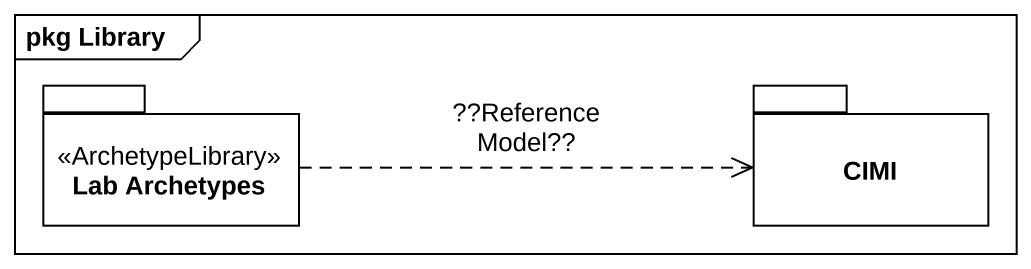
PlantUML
@startuml
mainframe pkg Library
package "Lab Archetypes" as Lab_Archetypes <<ArchetypeLibrary>> {
}
package CIMI {
}
Lab_Archetypes .right.> CIMI : ??ReferenceModel??
@enduml
